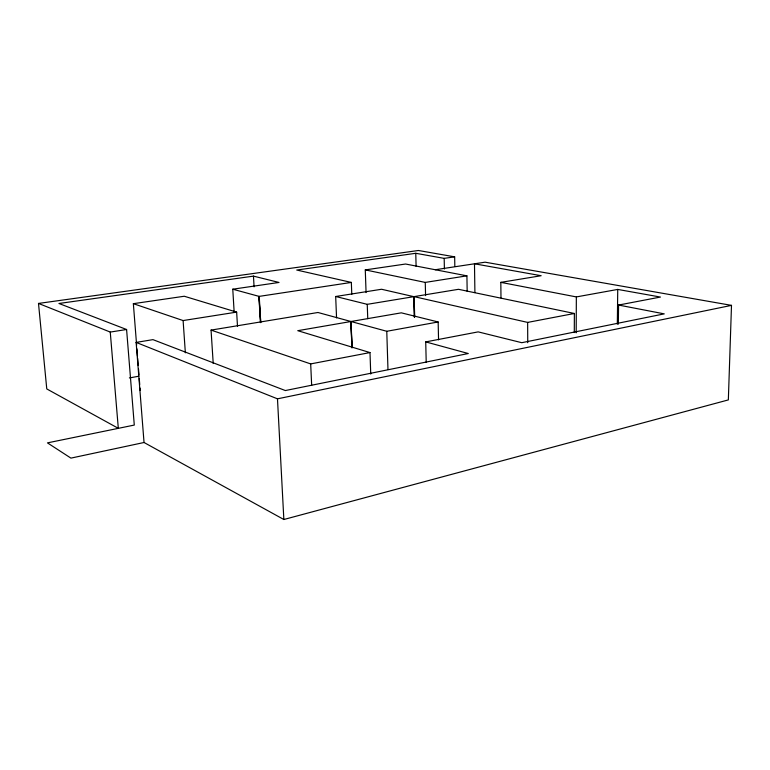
<?xml version="1.0" encoding="UTF-8"?>
<svg xmlns="http://www.w3.org/2000/svg" width="770" height="770" viewBox="0 0 770 770"><rect width="100%" height="100%" fill="white"/><g stroke="black" fill="none" stroke-linecap="round" stroke-linejoin="round"><path stroke-width="1.16" d="M574.295 332.573L574.372 313.477L458.497 289.308L367.242 304.333L335.681 296.498L336.557 317.875M576.191 332.813L576.345 296.922L500.827 282.359L500.981 297.913M617.328 324.228L617.742 289.424L660.448 297.056L618.57 305.055L618.339 324.151M435.243 269.741L485.11 262.185L731.5 305.372L728.343 399.909L283.851 519.509L144.038 442.5L70.927 458.121L47.451 442.875L134.288 425.069L126.588 329.502L58.953 303.486L253.474 276.122L279.01 282.455L232.771 289.202L234.128 311.696M144.038 442.5L136.136 342.409L277.479 398.831L731.5 305.372M213.223 363.536L211.057 330.099L310.685 363.912L369.995 352.573L370.745 374.076M426.214 362.333L425.723 341.899L478.18 331.88L521.781 342.698L664.26 313.871L618.57 305.055M414.193 296.662L527.643 322.409L574.372 313.477M576.345 296.922L617.742 289.424M129.389 377.935L138.821 376.222M211.057 330.099L317.962 312.495L386.771 331.283L438.159 321.976L438.553 339.878M136.136 342.409L152.951 339.637L285.343 390.554L468.285 353.526L425.723 341.899M500.827 282.359L541.156 275.718L474.484 263.792L474.907 292.629M118.397 428.38L46.768 388.927L38.5 303.428L110.254 332.072L126.588 329.502M136.637 345.268L133.354 303.678L183.106 320.561L236.65 312.119L237.506 326.47M335.681 296.498L381.564 289.26L413.952 296.7M366.077 292.6L365.278 269.895L425.261 282.417L466.918 275.843L467.169 291.329M260.395 322.582L258.941 296.392L260.732 322.582L259.23 296.373L351.341 282.426L351.784 294.304M133.354 303.678L184.28 296.248L236.65 312.119M365.278 269.895L405.588 264.023L466.918 275.843M351.341 282.426L296.729 270.039L415.771 253.292L444.184 258.373L454.656 256.843L454.829 266.41M38.5 303.428L418.428 250.491L454.656 256.843M438.159 321.976L401.305 312.832L297.759 330.686L369.995 352.573M232.771 289.202L259.057 296.373M110.254 332.072L118.311 428.332M136.916 348.839L137.474 355.961M137.666 358.339L138.225 365.471M138.513 369.042L138.975 374.98M139.264 378.551L139.726 384.49M140.005 388.051L140.198 390.428M183.106 320.561L185.358 352.824M253.474 276.122L254.071 286.835M277.479 398.831L283.851 519.509M310.685 363.912L311.667 385.318M351.053 321.494L352.054 347.751M351.005 321.485L351.948 347.799L350.879 321.523M367.242 304.333L367.752 318.703M386.771 331.283L387.974 369.552M415.771 253.292L416.098 266.353M414.722 317.086L414.067 296.556L414.491 317.134M413.865 296.594L414.327 317.096M425.261 282.417L425.579 295.613M444.184 258.373L444.396 269.028M527.643 322.409L527.748 342.717"/></g></svg>
